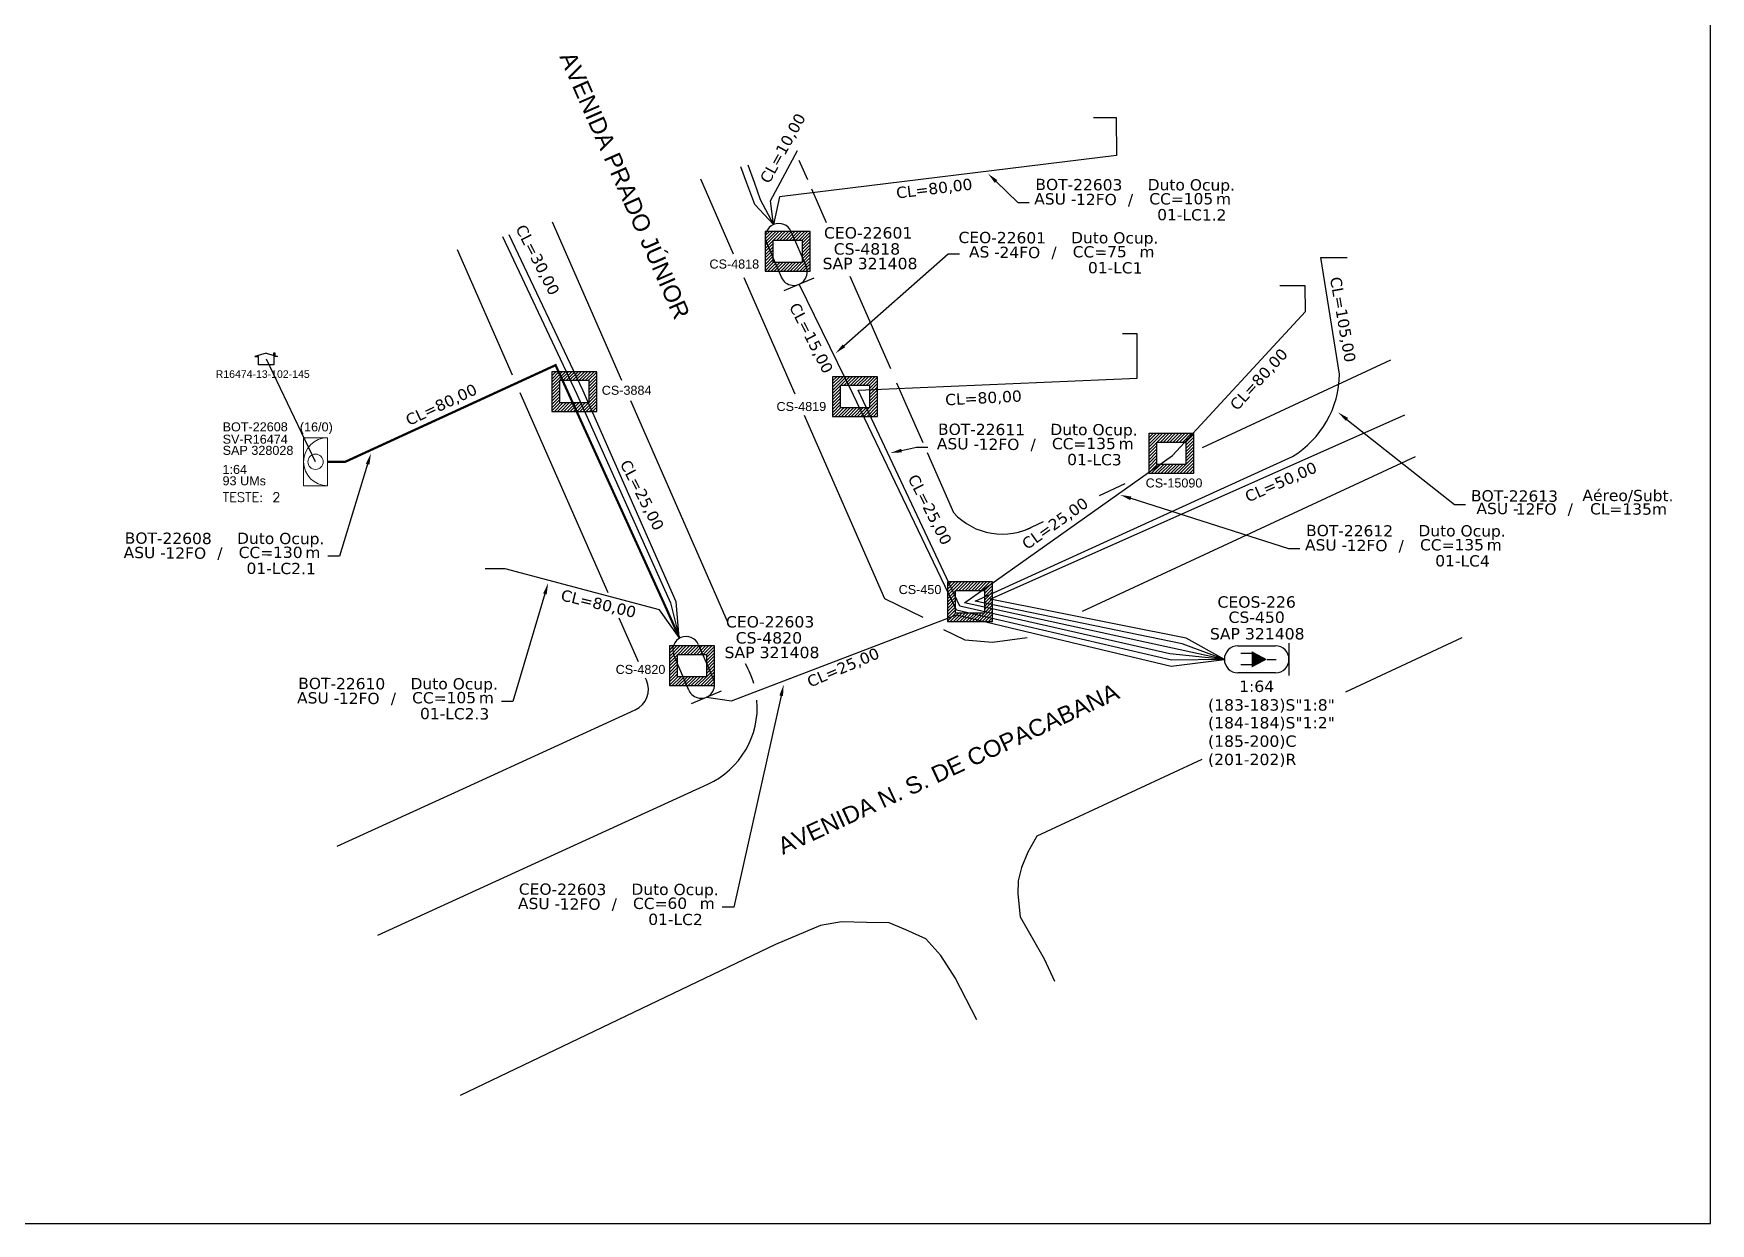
# Model space of a CAD drawing. Extents: x -89 to 1695, y 705 to 1299.
# Drawn here: x 303 to 749.2, y 705 to 1021.6 of the extents above; entities that cross this region are included whole.
import ezdxf
from ezdxf import colors
from ezdxf.entities.mleader import LeaderData, LeaderLine
from ezdxf.enums import TextEntityAlignment as Align
from ezdxf.math import Vec2, Vec3

# ---------------------------------------------------------------- set-up
doc = ezdxf.new("R2010")
doc.units = 0
for name, color, linetype in [('10.1-Caixas Subterrâneas', 5, 'Continuous'), ('20.4-CEOS', 1, 'Continuous'), ('20.5-CEO', 1, 'Continuous'), ('CAP a instalar', 1, 'Continuous'), ('celulas gpon', 7, 'Continuous'), ('label_cabos', 7, 'Continuous'), ('Legenda', 1, 'Continuous'), ('QUADRA', 7, 'Continuous'), ('Segmento de Logradouro Texto', 5, 'Continuous'), ('surveys', 7, 'Continuous'), ('surveys legendas', 7, 'Continuous')]:
    doc.layers.add(name, color=color, linetype=linetype)
doc.layers.add("20.0-LEGENDA DOS CDO'S", color=1, linetype='Continuous', lineweight=0)
doc.layers.add('20.1-CDO_INTERIOR', color=1, linetype='Continuous', lineweight=0)
doc.layers.add('EXTRA', color=50, linetype='Continuous', plot=False)
doc.styles.add('ARIAL', font='arial.ttf')
doc.styles.add('DIGICADE', font='arial.ttf')
doc.styles.add('ROMANS', font='romans')
doc.styles.add('siredit', font='verdana.ttf')
doc.styles.get("Standard").update_dxf_attribs({"font": 'arial.ttf'})

# ---------------------------------------------------------------- blocks, each defined once
blk = doc.blocks.new('*X65')
at = {"color": 0, "linetype": 'Continuous'}
for p, q in [((-1.25, 0.34099), (-0.49099, 1.1)), ((-1.25, 0.517767), (-0.667767, 1.1)), ((-1.25, 0.694544), (-0.844544, 1.1)), ((-1.25, 0.87132), (-1.02132, 1.1)), ((-1.25, 1.048097), (-1.198097, 1.1)), ((-0.789214, 0.625), (-0.314214, 1.1)), ((-0.612437, 0.625), (-0.137437, 1.1)), ((-0.43566, 0.625), (0.03934, 1.1)), ((-0.258883, 0.625), (0.216117, 1.1)), ((-0.082107, 0.625), (0.392893, 1.1)), ((0.09467, 0.625), (0.56967, 1.1)), ((0.271447, 0.625), (0.746447, 1.1)), ((0.448223, 0.625), (0.923223, 1.1)), ((0.625, 0.625), (1.1, 1.1)), ((0.801777, 0.625), (1.25, 1.073223)), ((-1.25, 0.164214), (-0.8035, 0.610714)), ((-1.25, -0.012563), (-0.8035, 0.433937)), ((-1.25, -0.18934), (-0.8035, 0.25716)), ((-1.25, -0.366117), (-0.8035, 0.080383)), ((0.8035, 0.449947), (1.25, 0.896447)), ((0.8035, 0.27317), (1.25, 0.71967)), ((0.8035, 0.096393), (1.25, 0.542893)), ((0.8035, -0.080383), (1.25, 0.366117)), ((0.8035, -0.25716), (1.25, 0.18934)), ((0.8035, -0.433937), (1.25, 0.012563)), ((-1.25, -0.542893), (-0.8035, -0.096393)), ((-1.25, -0.71967), (-0.8035, -0.27317)), ((-1.25, -0.896447), (-0.8035, -0.449947)), ((-1.25, -1.073223), (-0.801777, -0.625)), ((-1.1, -1.1), (-0.625, -0.625)), ((-0.923223, -1.1), (-0.448223, -0.625)), ((-0.746447, -1.1), (-0.271447, -0.625)), ((-0.56967, -1.1), (-0.09467, -0.625)), ((-0.392893, -1.1), (0.082107, -0.625)), ((-0.216117, -1.1), (0.258883, -0.625)), ((-0.03934, -1.1), (0.43566, -0.625)), ((0.137437, -1.1), (0.612437, -0.625)), ((0.314214, -1.1), (0.789214, -0.625)), ((0.49099, -1.1), (1.25, -0.34099)), ((0.667767, -1.1), (1.25, -0.517767)), ((0.8035, -0.610714), (1.25, -0.164214)), ((0.844544, -1.1), (1.25, -0.694544)), ((1.02132, -1.1), (1.25, -0.87132)), ((1.198097, -1.1), (1.25, -1.048097))]:
    blk.add_line(p, q, dxfattribs=at)
blk = doc.blocks.new('MANHOLE_MQ')
at = {"color": 0, "linetype": 'Continuous'}
for p, q in [((0.00000623, 0.00000569), (-0.00000627, 0.00000569)), ((-0.00000627, 0.00000569), (-0.00000627, -0.00000531)), ((0.00000623, -0.00000531), (0.00000623, 0.00000569)), ((-0.00000404, 0.00000331), (0.00000399, 0.00000331)), ((-0.00000404, -0.00000294), (-0.00000404, 0.00000331)), ((0.00000399, 0.00000331), (0.00000399, -0.00000294)), ((0.00000399, -0.00000294), (-0.00000404, -0.00000294)), ((0.00000399, -0.00000294), (0.00000399, -0.00000294)), ((-0.00000627, -0.00000531), (0.00000623, -0.00000531))]:
    blk.add_line(p, q, dxfattribs=at)
at = {"color": 0, "linetype": 'Continuous', "xscale": 5e-06, "yscale": 5e-06, "zscale": 1e-05}
blk.add_blockref('*X65', (-0.00000002, 0.00000019), dxfattribs=at)
blk = doc.blocks.new('*U83')
at = {"layer": '20.4-CEOS', "color": 7, "style": 'siredit'}
for tag, p in [('FIBRAS_SPLITTER', (0, 0)), ('FIBRAS_TOP_C', (0, -4.13)), ('RESERVA_FINAIS', (0, -5.46))]:
    blk.add_attdef(tag, p, '', height=1.01, dxfattribs=at)
for tag, p, flags in [('ID_ATIVIDADE', (0, -6.77), 3), ('FATOR', (0, -8.09), 1), ('QTDE', (0, -9.4), 1), ('FID', (0, -10.71), 1)]:
    blk.add_attdef(tag, p, '', height=1.01, dxfattribs=dict(at, flags=flags))
blk = doc.blocks.new('*U85')
at = {"layer": '20.4-CEOS', "color": 7, "style": 'siredit'}
blk.add_attdef('FIBRAS_SPLITTER', (0, 0), '', height=1.01, dxfattribs=at)
for tag, p, flags in [('ID_ATIVIDADE', (0, -1.48), 3), ('FATOR', (0, -2.79), 1), ('QTDE', (0, -4.11), 1), ('FID', (0, -5.42), 1)]:
    blk.add_attdef(tag, p, '', height=1.01, dxfattribs=dict(at, flags=flags))
blk = doc.blocks.new('*U87')
at = {"layer": '20.5-CEO'}
for p, q in [((-1.56, 1.26), (1.8, 1.26)), ((1.8, -1.13), (-1.56, -1.13))]:
    blk.add_line(p, q, dxfattribs=at)
blk.add_lwpolyline([(-2.75, 1.51), (-2.75, -1.38)], dxfattribs=at)
for centre, start, end in [((-1.56, 0.07), 90, 270), ((1.8, 0.07), 270, 90)]:
    blk.add_arc(centre, 1.2, start, end, dxfattribs=at)
at = {"layer": '20.5-CEO', "color": 7, "style": 'siredit'}
for tag, p in [('FID', (0.11, 5.61)), ('LOCAL', (0.12, 4.23)), ('SAP', (0.12, 2.97)), ('FIBRAS_RESERVA', (0.12, -1.94))]:
    blk.add_attdef(tag, text='', height=1.01, dxfattribs=at).set_placement(p, align=Align.TOP_CENTER)
for tag, flags, p in [('ID_ATIVIDADE', 3, (0.11, -3.51)), ('FATOR', 1, (0.11, -4.82))]:
    blk.add_attdef(tag, text='', height=1.01, dxfattribs=dict(at, flags=flags)).set_placement(p, align=Align.TOP_CENTER)
at = {"layer": '20.5-CEO', "color": 7, "style": 'siredit', "flags": 3}
blk.add_attdef('QTDE', (-4.88, -7.06), '', height=1.01, dxfattribs=at)
blk = doc.blocks.new('Inst CDOI-64')
at = {"layer": '20.1-CDO_INTERIOR', "color": 1, "lineweight": 18}
blk.add_lwpolyline([(-2.12, -2.13), (-2.12, 2.12), (0, 2.12), (0.01, -2.13)], close=True, dxfattribs=at)
blk.add_circle((-1.06, 0), 0.68, dxfattribs=at)
blk.add_arc((0.01, 0), 2.13, 90.0276, 270.0276, dxfattribs=at)
at = {"layer": "20.0-LEGENDA DOS CDO'S"}
for tag, p, style, flags in [('ID_ATIVIDADE', (-9.3, 3.78), 'ARIAL', 3), ('FATOR', (-1.5, 3.78), 'ARIAL', 1), ('QTDE', (-9.18, -3.66), 'DIGICADE', 3)]:
    blk.add_attdef(tag, p, '', height=0.8, rotation=0.118, dxfattribs=dict(at, style=style, flags=flags))
at = {"layer": "20.0-LEGENDA DOS CDO'S", "style": 'ARIAL'}
for tag, p, rotation in [('FID', (-9.3, 2.69), 0.118), ('SURVEY', (-9.3, 1.6), 359.9724), ('SAP', (-9.3, 0.61), 359.9724), ('1:XX', (-9.31, -1.08), 359.9724), ('UMS', (-9.31, -2.09), 359.9724)]:
    blk.add_attdef(tag, p, '', height=0.8, rotation=rotation, dxfattribs=at)
blk.add_attdef('FIBRAS_UTILIZADAS', text='', height=0.8, rotation=359.9724, dxfattribs=at).set_placement((-0.99, 2.69), align=Align.CENTER)
blk = doc.blocks.new('Teste  FTTH')
at = {"color": 0, "lineweight": 0, "style": 'ROMANS'}
for tag, p in [('TESTE', (-2.302, -0.29)), ('QTDE', (0.212, -0.29))]:
    blk.add_attdef(tag, p, '', height=0.48, dxfattribs=at)
for tag, p, flags in [('FID', (-2.227, -1.253), 1), ('FATOR', (-2.227, -2.028), 3), ('ID_ATIVIDADE', (-2.227, -2.716), 3)]:
    blk.add_attdef(tag, p, '', height=0.48, dxfattribs=dict(at, flags=flags))
blk = doc.blocks.new('LEGENDA DOS CABOS')
at = {"layer": 'EXTRA', "color": 0, "style": 'siredit'}
for tag, p in [('ID', (4.6, 0.97)), ('XX', (9.03, 0.97))]:
    blk.add_attdef(tag, text='', height=0.48, rotation=359.69, dxfattribs=at).set_placement(p, align=Align.MIDDLE_CENTER)
at = {"layer": 'Legenda', "color": 0, "style": 'siredit'}
for tag, p in [('TIPO_CABO', (1.31, 0)), ('CABO', (4.69, -0.05)), ('/', (6.81, -0.05)), ('METROS', (10.03, -0.05))]:
    blk.add_attdef(tag, text='', height=0.8, rotation=359.69, dxfattribs=at).set_placement(p, align=Align.MIDDLE_CENTER)
blk = doc.blocks.new('Inst CB DT OCUP CFOA-SM-ASU-120-S-12')
at = {"layer": 'label_cabos', "color": 0, "style": 'siredit'}
for tag, flags, p in [('ID_ATIVIDADE', 3, (1.31, 2.67)), ('FATOR', 1, (11.56, 2.55))]:
    blk.add_attdef(tag, text='', height=1, rotation=359.69, dxfattribs=dict(at, flags=flags)).set_placement(p, align=Align.MIDDLE_CENTER)
for tag, p in [('DESTINO_CABO', (3.13, 1.26)), ('TIPO_CABO', (13.11, 1.24)), ('TIPO_CABO', (1.26, 0)), ('CABO', (4.69, -0.05)), ('/', (7.71, -0.05)), ('LANCE', (10.91, 0)), ('UND', (15.96, 0)), ('FID', (13.15, -1.41))]:
    blk.add_attdef(tag, text='', height=1, rotation=359.69, dxfattribs=at).set_placement(p, align=Align.MIDDLE_CENTER)
blk.add_attdef('QTDE', (12.43, -0.47), '', height=1, rotation=359.69, dxfattribs=at)
blk = doc.blocks.new('Inst CB DT OCUP CFOA-SM-AS-80-TS-24')
at = {"layer": 'label_cabos', "color": 0, "style": 'siredit'}
for tag, flags, p in [('ID_ATIVIDADE', 3, (1.31, 2.67)), ('FATOR', 1, (11.56, 2.55))]:
    blk.add_attdef(tag, text='', height=1, rotation=359.69, dxfattribs=dict(at, flags=flags)).set_placement(p, align=Align.MIDDLE_CENTER)
for tag, p in [('DESTINO_CABO', (3.13, 1.26)), ('TIPO_CABO', (13.11, 1.24)), ('TIPO_CABO', (1.76, 0)), ('CABO', (4.69, -0.05)), ('/', (7.71, -0.05)), ('LANCE', (10.91, 0)), ('UND', (15.96, 0)), ('FID', (13.15, -1.41))]:
    blk.add_attdef(tag, text='', height=1, rotation=359.69, dxfattribs=at).set_placement(p, align=Align.MIDDLE_CENTER)
blk.add_attdef('QTDE', (12.43, -0.47), '', height=1, rotation=359.69, dxfattribs=at)
blk = doc.blocks.new('SURVEY_SURVEY')
for p, q in [((0, 0.0000152), (-0.0000151, 0.0000108)), ((-0.0000151, 0.0000108), (-0.0000104, 0.0000108)), ((-0.0000103, 0), (-0.0000103, 0.0000108)), ((0.0000103, 0), (-0.0000103, 0)), ((0, 0.0000152), (0.0000151, 0.0000108)), ((0.0000101, 0.0000159), (0.0000117, 0.0000159)), ((0.0000101, 0.0000123), (0.0000101, 0.0000159)), ((0.0000151, 0.0000108), (0.0000103, 0.0000108)), ((0.0000103, 0.0000108), (0.0000103, 0)), ((0.0000117, 0.0000159), (0.0000117, 0.0000119))]:
    blk.add_line(p, q)

msp = doc.modelspace()

# ---------------------------------------------------------------- linework, layer by layer
msp.add_lwpolyline([(-89.32, 705.02), (749.25, 705.02), (749.25, 1299.02), (-89.32, 1299.02), (-89.32, 705.02)])
at = {"color": 4, "ltscale": 0.5}
msp.add_lwpolyline([(378.04, 907.71), (365, 935)], dxfattribs=at)
at = {"layer": '20.4-CEOS', "color": 7}
for p, q in [((623.47, 858.71), (633.5, 858.71)), ((633.5, 851.56), (623.47, 851.56))]:
    msp.add_line(p, q, dxfattribs=at)
msp.add_lwpolyline([(631.25, 855.13, 0, 4.41, 0), (627.11, 855.13, 4.41, 4.41, 0)], format="xyseb", dxfattribs=at)
for points in [[(637.07, 859.44), (637.07, 850.82)], [(627.29, 856.69), (624.25, 856.69)], [(627.29, 853.71), (624.25, 853.71)], [(631.25, 855.13), (633.66, 855.13)]]:
    msp.add_lwpolyline(points, dxfattribs=at)
for centre, start, end in [((623.47, 855.13), 90, 270), ((633.5, 855.13), 270, 90)]:
    msp.add_arc(centre, 3.58, start, end, dxfattribs=at)
at = {"layer": '20.5-CEO', "color": 5}
for p, q in [((479.98, 859.02), (483.94, 849.76)), ((477.34, 846.93), (473.38, 856.2))]:
    msp.add_line(p, q, dxfattribs=at)
msp.add_lwpolyline([(478.07, 843.34), (486.03, 846.75)], dxfattribs=at)
for centre, start, end in [((476.68, 857.61), 23.1384, 203.1384), ((480.64, 848.35), 203.1384, 23.1384)]:
    msp.add_arc(centre, 3.59, start, end, dxfattribs=at)
at = {"layer": 'CAP a instalar', "color": 7, "ltscale": 5}
for points in [[(585.04, 999.34), (591.11, 999.34), (591.21, 989.21), (501.46, 978.2), (501.46, 978.2), (499.92, 970.81), (499.92, 970.81)], [(499.92, 970.81), (499.14, 977.16), (499.14, 977.16), (506.31, 990.57)], [(499.92, 970.81), (499.92, 970.81), (494.91, 976.17), (492.81, 981.8), (491.2, 986.15)], [(474.83, 860.91), (474.02, 870.47), (449.12, 926.73), (429.53, 968.11)], [(619.89, 855.13), (605.83, 854.94), (548.57, 868.24), (521.14, 925.56), (506.7, 954.95)], [(619.89, 855.13), (550.7, 870.14), (606.07, 909.38), (641.46, 947.71), (641.35, 954.52), (634.62, 954.52)], [(619.89, 855.13), (605.35, 856.63), (549.46, 869.25), (522.4, 926.73), (596.67, 929.93), (596.66, 941.71), (592.8, 941.76)], [(474.83, 860.91), (469.54, 868.26), (428.49, 879.21), (423.18, 879.21)], [(482.05, 845.04), (488.74, 844.09), (548.63, 867), (605.73, 853.34), (619.89, 855.13)]]:
    msp.add_lwpolyline(points, dxfattribs=at)
at = {"layer": 'CAP a instalar', "color": 8, "ltscale": 5}
for points in [[(493.11, 986.71), (494.78, 982.14), (496.33, 977.48), (499.92, 970.81)], [(427.82, 967.61), (447.58, 925.7), (472.48, 870.13), (474.83, 860.91)], [(619.89, 855.13), (609.72, 860.8), (557.56, 871.12), (667.9, 920.22)]]:
    msp.add_lwpolyline(points, dxfattribs=at)
msp.add_lwpolyline([(619.89, 855.13), (608.67, 859.22), (553.6, 870.63), (638.01, 909.1, 0.257674), (650.56, 931.04), (645.58, 962.05), (652.57, 962.05)], format="xyb", dxfattribs=at)
at = {"layer": 'CAP a instalar', "ltscale": 5, "const_width": 0.6}
msp.add_lwpolyline([(474.83, 860.91), (471.18, 869.1), (441.91, 933.41), (385.97, 907.71), (381.22, 907.71)], dxfattribs=at)
at = {"layer": 'QUADRA', "color": 8}
for points in [[(506.67, 987.96), (508.94, 982.8)], [(510.03, 980.3), (513.95, 971.37)], [(430.45, 930.72), (415.84, 964.11)], [(520.23, 957.07), (531.01, 932.48)], [(614.11, 911.5), (664.18, 934.79)], [(532.66, 928.72), (535.14, 923.07)], [(455.91, 872.84), (432.53, 926.01)], [(535.14, 923.07), (539.65, 912.79)], [(540.79, 910.2), (547.82, 894.16)], [(586.62, 898.71), (593.49, 901.91)], [(567.03, 889.6), (571.74, 891.79)], [(463.97, 854.46), (458.87, 866.1)], [(383.82, 805.39), (418.23, 821.14)]]:
    msp.add_lwpolyline(points, dxfattribs=at)
at = {"layer": 'QUADRA'}
for points in [[(480.45, 983), (489.21, 963.03)], [(459.55, 929.35), (441.08, 971.49)], [(491.98, 956.72), (505.56, 925.77)], [(487.67, 865.18), (461.93, 923.9)], [(508.04, 920.11), (529.44, 871.33), (539.65, 866.39)], [(582.15, 867.95), (670.73, 909.14)], [(545.15, 863.08), (550.78, 860.33), (558.22, 859.69), (567.37, 860.93)], [(683.07, 860.81), (652.12, 846.37)], [(613.86, 828.52), (570.02, 808.07), (567.61, 803.81), (565.91, 799.78), (565.02, 796.16), (564.95, 792.69), (565.59, 786.63), (571.9, 775.43), (574.64, 769.48)], [(554.02, 759.2), (548.23, 770.37), (544.4, 776.32), (540.47, 780.78), (535.12, 783.16), (530.69, 785), (524.66, 785.14), (518, 785.28), (512.44, 784.33), (500.46, 779.22), (416.48, 739.08)]]:
    msp.add_lwpolyline(points, dxfattribs=at)
for points in [[(494.69, 848.68, 0.063632), (492.42, 853.91)], [(394.65, 781.74), (482.45, 821.94, 0.315636), (495.51, 844.23, 0.315636)]]:
    msp.add_lwpolyline(points, format="xyb", dxfattribs=at)
at = {"layer": 'QUADRA', "color": 8}
msp.add_lwpolyline([(418.23, 821.14), (463.12, 841.69, 0.409456), (466.12, 849.56), (465.86, 850.13)], format="xyb", dxfattribs=at)
msp.add_arc((560.77, 905.99), 17.54, 222.3923, 298.999, dxfattribs=at)

# ---------------------------------------------------------------- block references
at = {"color": 0, "lineweight": 0, "xscale": 3, "yscale": 3, "zscale": 3}
msp.add_blockref('Inst CDOI-64', (381.21, 907.71), dxfattribs=at).add_auto_attribs({'FIBRAS_UTILIZADAS': '(16/0)', 'SURVEY': 'SV-R16474', 'SAP': 'SAP 328028', '1:XX': '1:64', 'UMS': '93 UMs', 'FID': 'BOT-22608'})
at = {"layer": '10.1-Caixas Subterrâneas', "color": 30, "xscale": 959362.6629334745, "yscale": 959362.6629334745, "zscale": 959362.6629334745, "rotation": 180.0000000000628}
for p in [(503.68, 963.87), (446.85, 926.57), (521.6, 925.25), (605.78, 910.11), (552.18, 870.63), (478.19, 853.61)]:
    msp.add_blockref('MANHOLE_MQ', p, dxfattribs=at)
at = {"layer": "20.0-LEGENDA DOS CDO'S", "lineweight": 0, "xscale": 5.251499999999977, "yscale": 5.251499999999977, "zscale": 5.251499999999977, "rotation": 0.004078562105398201}
msp.add_blockref('Teste  FTTH', (365.4, 898.54), dxfattribs=at).add_auto_attribs({'TESTE': 'TESTE:', 'QTDE': '2'})
at = {"layer": '20.4-CEOS', "color": 0, "lineweight": 0}
ref = msp.add_blockref('*U83', (615.54, 841.48), dxfattribs=dict(at, xscale=3.0000015, yscale=3.0000015, zscale=3.0000015))
ref.add_attrib('FIBRAS_SPLITTER', '(183-183)S"1:8"', (615.54, 841.48), dxfattribs={"color": 7, "height": 3.029, "style": 'siredit'})
ref.add_attrib('FIBRAS_TOP_C', '(185-200)C', (615.54, 831.85), dxfattribs={"color": 7, "height": 3.029, "style": 'siredit'})
ref.add_attrib('RESERVA_FINAIS', '(201-202)R', (615.54, 826.99), dxfattribs={"color": 7, "height": 3.029, "style": 'siredit'})
at = {"layer": '20.4-CEOS', "color": 0, "lineweight": 0, "xscale": 3.0000015, "yscale": 3.0000015, "zscale": 3.0000015}
msp.add_blockref('*U85', (615.54, 836.74), dxfattribs=at).add_auto_attribs({'FIBRAS_SPLITTER': '(184-184)S"1:2"'})
at = {"layer": '20.5-CEO', "color": 0, "lineweight": 0}
ref = msp.add_blockref('*U87', (503.64, 962.62), dxfattribs=dict(at, xscale=3, yscale=3, zscale=3, rotation=113.1384496281748))
ref.add_attrib('LOCAL', 'CS-4818', dxfattribs={"color": 7, "height": 3.041, "style": 'siredit'}).set_placement((524.77, 965.86), align=Align.TOP_CENTER)
ref.add_attrib('SAP', 'SAP 321408', dxfattribs={"color": 7, "height": 3.041, "style": 'siredit'}).set_placement((525.59, 961.98), align=Align.TOP_CENTER)
ref.add_attrib('FID', 'CEO-22601', dxfattribs={"layer": '20.4-CEOS', "color": 7, "height": 3.029, "style": 'siredit'}).set_placement((525.09, 970.13), align=Align.TOP_CENTER)
at = {"layer": 'label_cabos', "color": 0, "lineweight": 0}
ref = msp.add_blockref('Inst CB DT OCUP CFOA-SM-ASU-120-S-12', (571.78, 977.66), dxfattribs=dict(at, xscale=3, yscale=3, zscale=3))
ref.add_attrib('DESTINO_CABO', 'BOT-22603', dxfattribs={"color": 0, "height": 3, "rotation": 359.69, "style": 'siredit'}).set_placement((581.17, 981.45), align=Align.MIDDLE_CENTER)
ref.add_attrib('CABO', '12FO', dxfattribs={"color": 0, "height": 3, "rotation": 359.69, "style": 'siredit'}).set_placement((585.83, 977.5), align=Align.MIDDLE_CENTER)
ref.add_attrib('TIPO_CABO', 'Duto Ocup.', dxfattribs={"color": 0, "height": 3, "rotation": 359.69, "style": 'siredit'}).set_placement((611.1, 981.39), align=Align.MIDDLE_CENTER)
ref.add_attrib('/', '/', dxfattribs={"color": 0, "height": 3, "rotation": 359.69, "style": 'siredit'}).set_placement((594.92, 977.5), align=Align.MIDDLE_CENTER)
ref.add_attrib('TIPO_CABO', 'ASU - ', dxfattribs={"color": 0, "height": 3, "rotation": 359.69, "style": 'siredit'}).set_placement((575.56, 977.65), align=Align.MIDDLE_CENTER)
ref.add_attrib('FID', '01-LC1.2', dxfattribs={"color": 0, "height": 3, "rotation": 359.69, "style": 'siredit'}).set_placement((611.22, 973.42), align=Align.MIDDLE_CENTER)
ref.add_attrib('LANCE', 'CC=', dxfattribs={"color": 0, "height": 3, "rotation": 359.69, "style": 'siredit'}).set_placement((604.5, 977.66), align=Align.MIDDLE_CENTER)
ref.add_attrib('QTDE', '105', (609.06, 976.23), dxfattribs={"color": 0, "height": 3, "rotation": 359.69, "style": 'siredit'})
ref.add_attrib('UND', 'm', dxfattribs={"color": 0, "height": 3, "rotation": 359.69, "style": 'siredit'}).set_placement((619.67, 977.66), align=Align.MIDDLE_CENTER)
ref = msp.add_blockref('Inst CB DT OCUP CFOA-SM-AS-80-TS-24', (551.4, 963.56), dxfattribs=dict(at, xscale=3, yscale=3, zscale=3))
ref.add_attrib('DESTINO_CABO', 'CEO-22601', dxfattribs={"color": 0, "height": 3, "rotation": 359.69, "style": 'siredit'}).set_placement((560.79, 967.35), align=Align.MIDDLE_CENTER)
ref.add_attrib('CABO', '24FO', dxfattribs={"color": 0, "height": 3, "rotation": 359.69, "style": 'siredit'}).set_placement((565.46, 963.41), align=Align.MIDDLE_CENTER)
ref.add_attrib('TIPO_CABO', 'Duto Ocup.', dxfattribs={"color": 0, "height": 3, "rotation": 359.69, "style": 'siredit'}).set_placement((590.72, 967.3), align=Align.MIDDLE_CENTER)
ref.add_attrib('/', '/', dxfattribs={"color": 0, "height": 3, "rotation": 359.69, "style": 'siredit'}).set_placement((574.54, 963.41), align=Align.MIDDLE_CENTER)
ref.add_attrib('TIPO_CABO', 'AS - ', dxfattribs={"color": 0, "height": 3, "rotation": 359.69, "style": 'siredit'}).set_placement((556.69, 963.55), align=Align.MIDDLE_CENTER)
ref.add_attrib('FID', '01-LC1', dxfattribs={"color": 0, "height": 3, "rotation": 359.69, "style": 'siredit'}).set_placement((590.84, 959.32), align=Align.MIDDLE_CENTER)
ref.add_attrib('LANCE', 'CC=', dxfattribs={"color": 0, "height": 3, "rotation": 359.69, "style": 'siredit'}).set_placement((584.13, 963.57), align=Align.MIDDLE_CENTER)
ref.add_attrib('QTDE', '75', (588.68, 962.14), dxfattribs={"color": 0, "height": 3, "rotation": 359.69, "style": 'siredit'})
ref.add_attrib('UND', 'm', dxfattribs={"color": 0, "height": 3, "rotation": 359.69, "style": 'siredit'}).set_placement((599.29, 963.57), align=Align.MIDDLE_CENTER)
ref = msp.add_blockref('Inst CB DT OCUP CFOA-SM-ASU-120-S-12', (545.86, 912.52), dxfattribs=dict(at, xscale=3, yscale=3, zscale=3))
ref.add_attrib('DESTINO_CABO', 'BOT-22611', dxfattribs={"color": 0, "height": 3, "rotation": 359.69, "style": 'siredit'}).set_placement((555.26, 916.31), align=Align.MIDDLE_CENTER)
ref.add_attrib('CABO', '12FO', dxfattribs={"color": 0, "height": 3, "rotation": 359.69, "style": 'siredit'}).set_placement((559.92, 912.36), align=Align.MIDDLE_CENTER)
ref.add_attrib('TIPO_CABO', 'Duto Ocup.', dxfattribs={"color": 0, "height": 3, "rotation": 359.69, "style": 'siredit'}).set_placement((585.19, 916.25), align=Align.MIDDLE_CENTER)
ref.add_attrib('/', '/', dxfattribs={"color": 0, "height": 3, "rotation": 359.69, "style": 'siredit'}).set_placement((569, 912.36), align=Align.MIDDLE_CENTER)
ref.add_attrib('TIPO_CABO', 'ASU - ', dxfattribs={"color": 0, "height": 3, "rotation": 359.69, "style": 'siredit'}).set_placement((549.65, 912.5), align=Align.MIDDLE_CENTER)
ref.add_attrib('FID', '01-LC3', dxfattribs={"color": 0, "height": 3, "rotation": 359.69, "style": 'siredit'}).set_placement((585.3, 908.28), align=Align.MIDDLE_CENTER)
ref.add_attrib('LANCE', 'CC=', dxfattribs={"color": 0, "height": 3, "rotation": 359.69, "style": 'siredit'}).set_placement((578.59, 912.52), align=Align.MIDDLE_CENTER)
ref.add_attrib('QTDE', '135', (583.15, 911.09), dxfattribs={"color": 0, "height": 3, "rotation": 359.69, "style": 'siredit'})
ref.add_attrib('UND', 'm', dxfattribs={"color": 0, "height": 3, "rotation": 359.69, "style": 'siredit'}).set_placement((593.75, 912.52), align=Align.MIDDLE_CENTER)
ref = msp.add_blockref('LEGENDA DOS CABOS', (684.37, 893.72), dxfattribs=dict(at, xscale=3, yscale=3, zscale=3))
ref.add_attrib('ID', 'BOT-22613', dxfattribs={"color": 0, "height": 3, "rotation": 359.69, "style": 'siredit'}).set_placement((697.09, 898.61), align=Align.MIDDLE_CENTER)
ref.add_attrib('CABO', '12FO', dxfattribs={"color": 0, "height": 3, "rotation": 359.69, "style": 'siredit'}).set_placement((702.86, 895.14), align=Align.MIDDLE_CENTER)
ref.add_attrib('METROS', 'CL=135m', dxfattribs={"color": 0, "height": 3, "rotation": 359.69, "style": 'siredit'}).set_placement((727.44, 895.14), align=Align.MIDDLE_CENTER)
ref.add_attrib('XX', 'Aéreo/Subt.', dxfattribs={"color": 0, "height": 3, "rotation": 359.69, "style": 'siredit'}).set_placement((727.29, 898.74), align=Align.MIDDLE_CENTER)
ref.add_attrib('/', '/', dxfattribs={"color": 0, "height": 3, "rotation": 359.69, "style": 'siredit'}).set_placement((711.94, 895.14), align=Align.MIDDLE_CENTER)
ref.add_attrib('TIPO_CABO', 'ASU -', dxfattribs={"color": 0, "height": 3, "rotation": 359.69, "style": 'siredit'}).set_placement((692.59, 895.28), align=Align.MIDDLE_CENTER)
ref = msp.add_blockref('Inst CB DT OCUP CFOA-SM-ASU-120-S-12', (329.44, 883.56), dxfattribs=dict(at, xscale=3, yscale=3, zscale=3))
ref.add_attrib('DESTINO_CABO', 'BOT-22608', dxfattribs={"color": 0, "height": 3, "rotation": 359.69, "style": 'siredit'}).set_placement((338.83, 887.35), align=Align.MIDDLE_CENTER)
ref.add_attrib('CABO', '12FO', dxfattribs={"color": 0, "height": 3, "rotation": 359.69, "style": 'siredit'}).set_placement((343.5, 883.41), align=Align.MIDDLE_CENTER)
ref.add_attrib('TIPO_CABO', 'Duto Ocup.', dxfattribs={"color": 0, "height": 3, "rotation": 359.69, "style": 'siredit'}).set_placement((368.77, 887.3), align=Align.MIDDLE_CENTER)
ref.add_attrib('/', '/', dxfattribs={"color": 0, "height": 3, "rotation": 359.69, "style": 'siredit'}).set_placement((352.58, 883.41), align=Align.MIDDLE_CENTER)
ref.add_attrib('TIPO_CABO', 'ASU - ', dxfattribs={"color": 0, "height": 3, "rotation": 359.69, "style": 'siredit'}).set_placement((333.23, 883.55), align=Align.MIDDLE_CENTER)
ref.add_attrib('FID', '01-LC2.1', dxfattribs={"color": 0, "height": 3, "rotation": 359.69, "style": 'siredit'}).set_placement((368.88, 879.32), align=Align.MIDDLE_CENTER)
ref.add_attrib('LANCE', 'CC=', dxfattribs={"color": 0, "height": 3, "rotation": 359.69, "style": 'siredit'}).set_placement((362.17, 883.57), align=Align.MIDDLE_CENTER)
ref.add_attrib('QTDE', '130', (366.73, 882.14), dxfattribs={"color": 0, "height": 3, "rotation": 359.69, "style": 'siredit'})
ref.add_attrib('UND', 'm', dxfattribs={"color": 0, "height": 3, "rotation": 359.69, "style": 'siredit'}).set_placement((377.33, 883.57), align=Align.MIDDLE_CENTER)
ref = msp.add_blockref('Inst CB DT OCUP CFOA-SM-ASU-120-S-12', (643.82, 885.58), dxfattribs=dict(at, xscale=3, yscale=3, zscale=3))
ref.add_attrib('DESTINO_CABO', 'BOT-22612', dxfattribs={"color": 0, "height": 3, "rotation": 359.69, "style": 'siredit'}).set_placement((653.21, 889.37), align=Align.MIDDLE_CENTER)
ref.add_attrib('CABO', '12FO', dxfattribs={"color": 0, "height": 3, "rotation": 359.69, "style": 'siredit'}).set_placement((657.88, 885.43), align=Align.MIDDLE_CENTER)
ref.add_attrib('TIPO_CABO', 'Duto Ocup.', dxfattribs={"color": 0, "height": 3, "rotation": 359.69, "style": 'siredit'}).set_placement((683.14, 889.32), align=Align.MIDDLE_CENTER)
ref.add_attrib('/', '/', dxfattribs={"color": 0, "height": 3, "rotation": 359.69, "style": 'siredit'}).set_placement((666.96, 885.43), align=Align.MIDDLE_CENTER)
ref.add_attrib('TIPO_CABO', 'ASU - ', dxfattribs={"color": 0, "height": 3, "rotation": 359.69, "style": 'siredit'}).set_placement((647.61, 885.57), align=Align.MIDDLE_CENTER)
ref.add_attrib('FID', '01-LC4', dxfattribs={"color": 0, "height": 3, "rotation": 359.69, "style": 'siredit'}).set_placement((683.26, 881.34), align=Align.MIDDLE_CENTER)
ref.add_attrib('LANCE', 'CC=', dxfattribs={"color": 0, "height": 3, "rotation": 359.69, "style": 'siredit'}).set_placement((676.55, 885.59), align=Align.MIDDLE_CENTER)
ref.add_attrib('QTDE', '135', (681.11, 884.16), dxfattribs={"color": 0, "height": 3, "rotation": 359.69, "style": 'siredit'})
ref.add_attrib('UND', 'm', dxfattribs={"color": 0, "height": 3, "rotation": 359.69, "style": 'siredit'}).set_placement((691.71, 885.59), align=Align.MIDDLE_CENTER)
ref = msp.add_blockref('Inst CB DT OCUP CFOA-SM-ASU-120-S-12', (375.6, 844.9), dxfattribs=dict(at, xscale=3, yscale=3, zscale=3))
ref.add_attrib('DESTINO_CABO', 'BOT-22610', dxfattribs={"color": 0, "height": 3, "rotation": 359.69, "style": 'siredit'}).set_placement((385, 848.69), align=Align.MIDDLE_CENTER)
ref.add_attrib('CABO', '12FO', dxfattribs={"color": 0, "height": 3, "rotation": 359.69, "style": 'siredit'}).set_placement((389.66, 844.74), align=Align.MIDDLE_CENTER)
ref.add_attrib('TIPO_CABO', 'Duto Ocup.', dxfattribs={"color": 0, "height": 3, "rotation": 359.69, "style": 'siredit'}).set_placement((414.93, 848.63), align=Align.MIDDLE_CENTER)
ref.add_attrib('/', '/', dxfattribs={"color": 0, "height": 3, "rotation": 359.69, "style": 'siredit'}).set_placement((398.74, 844.74), align=Align.MIDDLE_CENTER)
ref.add_attrib('TIPO_CABO', 'ASU - ', dxfattribs={"color": 0, "height": 3, "rotation": 359.69, "style": 'siredit'}).set_placement((379.39, 844.88), align=Align.MIDDLE_CENTER)
ref.add_attrib('FID', '01-LC2.3', dxfattribs={"color": 0, "height": 3, "rotation": 359.69, "style": 'siredit'}).set_placement((415.05, 840.66), align=Align.MIDDLE_CENTER)
ref.add_attrib('LANCE', 'CC=', dxfattribs={"color": 0, "height": 3, "rotation": 359.69, "style": 'siredit'}).set_placement((408.33, 844.9), align=Align.MIDDLE_CENTER)
ref.add_attrib('QTDE', '105', (412.89, 843.47), dxfattribs={"color": 0, "height": 3, "rotation": 359.69, "style": 'siredit'})
ref.add_attrib('UND', 'm', dxfattribs={"color": 0, "height": 3, "rotation": 359.69, "style": 'siredit'}).set_placement((423.49, 844.9), align=Align.MIDDLE_CENTER)
ref = msp.add_blockref('Inst CB DT OCUP CFOA-SM-ASU-120-S-12', (434.38, 790.18), dxfattribs=dict(at, xscale=3, yscale=3, zscale=3))
ref.add_attrib('DESTINO_CABO', 'CEO-22603', dxfattribs={"color": 0, "height": 3, "rotation": 359.69, "style": 'siredit'}).set_placement((443.78, 793.96), align=Align.MIDDLE_CENTER)
ref.add_attrib('CABO', '12FO', dxfattribs={"color": 0, "height": 3, "rotation": 359.69, "style": 'siredit'}).set_placement((448.44, 790.02), align=Align.MIDDLE_CENTER)
ref.add_attrib('TIPO_CABO', 'Duto Ocup.', dxfattribs={"color": 0, "height": 3, "rotation": 359.69, "style": 'siredit'}).set_placement((473.71, 793.91), align=Align.MIDDLE_CENTER)
ref.add_attrib('/', '/', dxfattribs={"color": 0, "height": 3, "rotation": 359.69, "style": 'siredit'}).set_placement((457.53, 790.02), align=Align.MIDDLE_CENTER)
ref.add_attrib('TIPO_CABO', 'ASU - ', dxfattribs={"color": 0, "height": 3, "rotation": 359.69, "style": 'siredit'}).set_placement((438.17, 790.16), align=Align.MIDDLE_CENTER)
ref.add_attrib('FID', '01-LC2', dxfattribs={"color": 0, "height": 3, "rotation": 359.69, "style": 'siredit'}).set_placement((473.83, 785.93), align=Align.MIDDLE_CENTER)
ref.add_attrib('LANCE', 'CC=', dxfattribs={"color": 0, "height": 3, "rotation": 359.69, "style": 'siredit'}).set_placement((467.11, 790.18), align=Align.MIDDLE_CENTER)
ref.add_attrib('QTDE', '60', (471.67, 788.75), dxfattribs={"color": 0, "height": 3, "rotation": 359.69, "style": 'siredit'})
ref.add_attrib('UND', 'm', dxfattribs={"color": 0, "height": 3, "rotation": 359.69, "style": 'siredit'}).set_placement((482.28, 790.18), align=Align.MIDDLE_CENTER)
at = {"layer": 'surveys', "color": 255, "xscale": 200000, "yscale": 200000, "zscale": 200000}
msp.add_blockref('SURVEY_SURVEY', (364.9, 933.52), dxfattribs=at)

# ---------------------------------------------------------------- texts
at = {"layer": '10.1-Caixas Subterrâneas', "color": 30, "style": 'ARIAL'}
for s, p in [('CS-4818', (482.86, 959.12)), ('CS-3884', (454.2, 925.53)), ('CS-4819', (500.7, 921.21)), ('CS-15090', (598.94, 900.86)), ('CS-450', (533.21, 872.5)), ('CS-4820', (457.9, 851.25))]:
    msp.add_text(s, height=2.4, dxfattribs=at).set_placement(p)
at = {"layer": '20.4-CEOS', "color": 7, "style": 'siredit'}
for s, p in [('CEOS-226', (628.48, 871.91)), ('CEO-22603', (499, 866.64)), ('CS-450', (628.48, 867.85)), ('SAP 321408', (628.64, 863.45)), ('1:64', (628.48, 849.47))]:
    msp.add_text(s, height=3.029, dxfattribs=at).set_placement(p, align=Align.TOP_CENTER)
at = {"layer": '20.5-CEO', "color": 7, "style": 'siredit'}
for s, p in [('CS-4820', (498.68, 862.37)), ('SAP 321408', (499.5, 858.49))]:
    msp.add_text(s, height=3.041, dxfattribs=at).set_placement(p, align=Align.TOP_CENTER)
at = {"layer": 'celulas gpon', "style": 'siredit'}
for s, rotation, p in [('CL=10,00', 61.061, (498.73, 981.49)), ('CL=80,00', 6.8638, (532.73, 977.73)), ('CL=30,00', 297.1643, (431.16, 969.82)), ('CL=105,00', 280.0231, (647.97, 956.62)), ('CL=15,00', 297.1643, (503.97, 949.02)), ('CL=80,00', 47.6644, (623.28, 921.11)), ('CL=80,00', 25.2872, (402.91, 917.2)), ('CL=80,00', 2.9416, (545.67, 922.7)), ('CL=25,00', 297.1643, (458.96, 907.23)), ('CL=50,00', 23.8393, (626.2, 896.85)), ('CL=25,00', 297.1643, (535.55, 903.36)), ('CL=25,00', 35.437, (567.37, 884.17)), ('CL=80,00', 346.5231, (443.09, 870.88)), ('CL=25,00', 23.1562, (509.65, 847.6))]:
    msp.add_text(s, height=3, rotation=rotation, dxfattribs=at).set_placement(p)
at = {"layer": 'Segmento de Logradouro Texto', "color": 5, "linetype": 'Continuous', "style": 'DIGICADE'}
for s, rotation, p in [('AVENIDA PRADO JÚNIOR', 293.6671, (442.85, 1015.53)), ('AVENIDA N. S. DE COPACABANA', 24.9421, (502.4, 803.05))]:
    msp.add_text(s, height=4.5, rotation=rotation, dxfattribs=at).set_placement(p)
at = {"layer": 'surveys legendas', "style": 'ARIAL'}
msp.add_text('R16474-13-102-145', height=2, dxfattribs=at).set_placement((351.47, 930.03))

# ---------------------------------------------------------------- leaders
at = {"layer": 'label_cabos', "color": 0, "lineweight": 0}
ml = msp.add_multileader_mtext('Standard', dxfattribs=at)
ml.set_content('')
ml.set_leader_properties()
ml.build(insert=Vec2(0, 0))
ml.multileader.update_dxf_attribs({"text_right_attachment_type": 6, "dogleg_length": 3, "arrow_head_size": 3})
ctx = ml.context
ctx.base_point, ctx.char_height, ctx.arrow_head_size, ctx.landing_gap_size, ctx.plane_origin = Vec3(567.91, 976.71), 0.054, 3, 0.027, Vec3(533.97, 1001.22)
ctx.right_attachment = 6
notes = []
notes.append((ctx, [(0, (1, 1, 0), (564.91, 976.71), (1, 0), 3, [(0, [(556.99, 984.36)], 0, [])])]))
ctx.mtext.insert, ctx.mtext.flow_direction = Vec3(567.94, 976.73), 5
ml = msp.add_multileader_mtext('Standard', dxfattribs=at)
ml.set_content('')
ml.set_leader_properties()
ml.build(insert=Vec2(0, 0))
ml.multileader.update_dxf_attribs({"text_right_attachment_type": 6, "dogleg_length": 3, "arrow_head_size": 3})
ctx = ml.context
ctx.base_point, ctx.char_height, ctx.arrow_head_size, ctx.landing_gap_size, ctx.plane_origin = Vec3(549.42, 963.07), 0.054, 3, 0.027, Vec3(515.48, 987.59)
ctx.right_attachment = 6
notes.append((ctx, [(0, (1, 1, 0), (546.42, 963.07), (1, 0), 3, [(0, [(516.4, 936.57)], 0, [])])]))
ctx.mtext.insert, ctx.mtext.flow_direction = Vec3(549.45, 963.1), 5
ml = msp.add_multileader_mtext('Standard', dxfattribs=at)
ml.set_content('')
ml.set_leader_properties()
ml.build(insert=Vec2(0, 0))
ml.multileader.update_dxf_attribs({"text_right_attachment_type": 6, "dogleg_length": 3, "arrow_head_size": 3})
ctx = ml.context
ctx.base_point, ctx.char_height, ctx.arrow_head_size, ctx.landing_gap_size, ctx.plane_origin = Vec3(684.1, 896.32), 0.054, 3, 0.027, Vec3(650.16, 920.84)
ctx.right_attachment = 6
notes.append((ctx, [(0, (1, 1, 0), (681.1, 896.32), (1, 0), 3, [(0, [(650.16, 920.84)], 0, [])])]))
ctx.mtext.insert, ctx.mtext.flow_direction = Vec3(684.13, 896.35), 5
ml = msp.add_multileader_mtext('Standard', dxfattribs=at)
ml.set_content('')
ml.set_leader_properties()
ml.build(insert=Vec2(0, 0))
ml.multileader.update_dxf_attribs({"text_right_attachment_type": 6, "dogleg_length": 3, "arrow_head_size": 3})
ctx = ml.context
ctx.base_point, ctx.char_height, ctx.arrow_head_size, ctx.landing_gap_size, ctx.plane_origin = Vec3(540.96, 911.57), 0.054, 3, 0.027, Vec3(507.02, 936.08)
ctx.right_attachment = 6
notes.append((ctx, [(0, (1, 1, 0), (537.96, 911.57), (1, 0), 3, [(0, [(531.05, 910.04)], 0, [])])]))
ctx.mtext.insert, ctx.mtext.flow_direction = Vec3(540.99, 911.59), 5
ml = msp.add_multileader_mtext('Standard', dxfattribs=at)
ml.set_content('')
ml.set_leader_properties()
ml.build(insert=Vec2(0, 0))
ml.multileader.update_dxf_attribs({"text_right_attachment_type": 6, "dogleg_length": 3, "arrow_head_size": 3})
ctx = ml.context
ctx.base_point, ctx.char_height, ctx.arrow_head_size, ctx.landing_gap_size, ctx.plane_origin = Vec3(381.31, 882.64), 0.054, 3, 0.027, Vec3(415.31, 907.13)
ctx.right_attachment, ctx.text_align_type = 6, 2
notes.append((ctx, [(0, (1, 1, 0), (384.37, 882.6), (-1, 0), 3, [(0, [(392.78, 909.92)], 0, [])])]))
ctx.mtext.insert, ctx.mtext.alignment, ctx.mtext.flow_direction = Vec3(381.34, 882.66), 3, 5
ml = msp.add_multileader_mtext('Standard', dxfattribs=at)
ml.set_content('')
ml.set_leader_properties()
ml.build(insert=Vec2(0, 0))
ml.multileader.update_dxf_attribs({"text_right_attachment_type": 6, "dogleg_length": 3, "arrow_head_size": 3})
ctx = ml.context
ctx.base_point, ctx.char_height, ctx.arrow_head_size, ctx.landing_gap_size, ctx.plane_origin = Vec3(639.96, 884.63), 0.054, 3, 0.027, Vec3(606.01, 909.14)
ctx.right_attachment = 6
notes.append((ctx, [(0, (1, 1, 0), (636.96, 884.63), (1, 0), 3, [(0, [(592.13, 898.89)], 0, [])])]))
ctx.mtext.insert, ctx.mtext.flow_direction = Vec3(639.98, 884.66), 5
ml = msp.add_multileader_mtext('Standard', dxfattribs=at)
ml.set_content('')
ml.set_leader_properties()
ml.build(insert=Vec2(0, 0))
ml.multileader.update_dxf_attribs({"text_right_attachment_type": 6, "dogleg_length": 3, "arrow_head_size": 3})
ctx = ml.context
ctx.base_point, ctx.char_height, ctx.arrow_head_size, ctx.landing_gap_size, ctx.plane_origin = Vec3(427.47, 843.97), 0.054, 3, 0.027, Vec3(461.47, 874.46)
ctx.right_attachment, ctx.text_align_type = 6, 2
notes.append((ctx, [(0, (1, 1, 0), (430.53, 843.94), (-1, 0), 3, [(0, [(439.93, 875.41)], 0, [])])]))
ctx.mtext.insert, ctx.mtext.alignment, ctx.mtext.flow_direction = Vec3(427.5, 844), 3, 5
ml = msp.add_multileader_mtext('Standard', dxfattribs=at)
ml.set_content('')
ml.set_leader_properties()
ml.build(insert=Vec2(0, 0))
ml.multileader.update_dxf_attribs({"text_right_attachment_type": 6, "dogleg_length": 3, "arrow_head_size": 3})
ctx = ml.context
ctx.base_point, ctx.char_height, ctx.arrow_head_size, ctx.landing_gap_size, ctx.plane_origin = Vec3(486.25, 789.25), 0.054, 3, 0.027, Vec3(485.93, 847.8)
ctx.right_attachment, ctx.text_align_type = 6, 2
notes.append((ctx, [(0, (1, 1, 0), (489.31, 789.21), (-1, 0), 3, [(0, [(502.61, 848.37)], 0, [])])]))
ctx.mtext.insert, ctx.mtext.alignment, ctx.mtext.flow_direction = Vec3(486.28, 789.28), 3, 5
for ctx, leaders in notes:
    for number, flags, end, landing, length, lines in leaders:
        leader = LeaderData()
        leader.index, (leader.has_last_leader_line, leader.has_dogleg_vector, leader.attachment_direction) = number, flags
        leader.last_leader_point, leader.dogleg_vector, leader.dogleg_length = Vec3(end), Vec3(landing), length
        for number, points, colour, breaks in lines:
            line = LeaderLine()
            line.index, line.vertices, line.color, line.breaks = number, Vec3.list(points), colors.encode_raw_color(colour), breaks
            leader.lines.append(line)
        ctx.leaders.append(leader)

doc.saveas('drawing.dxf')
